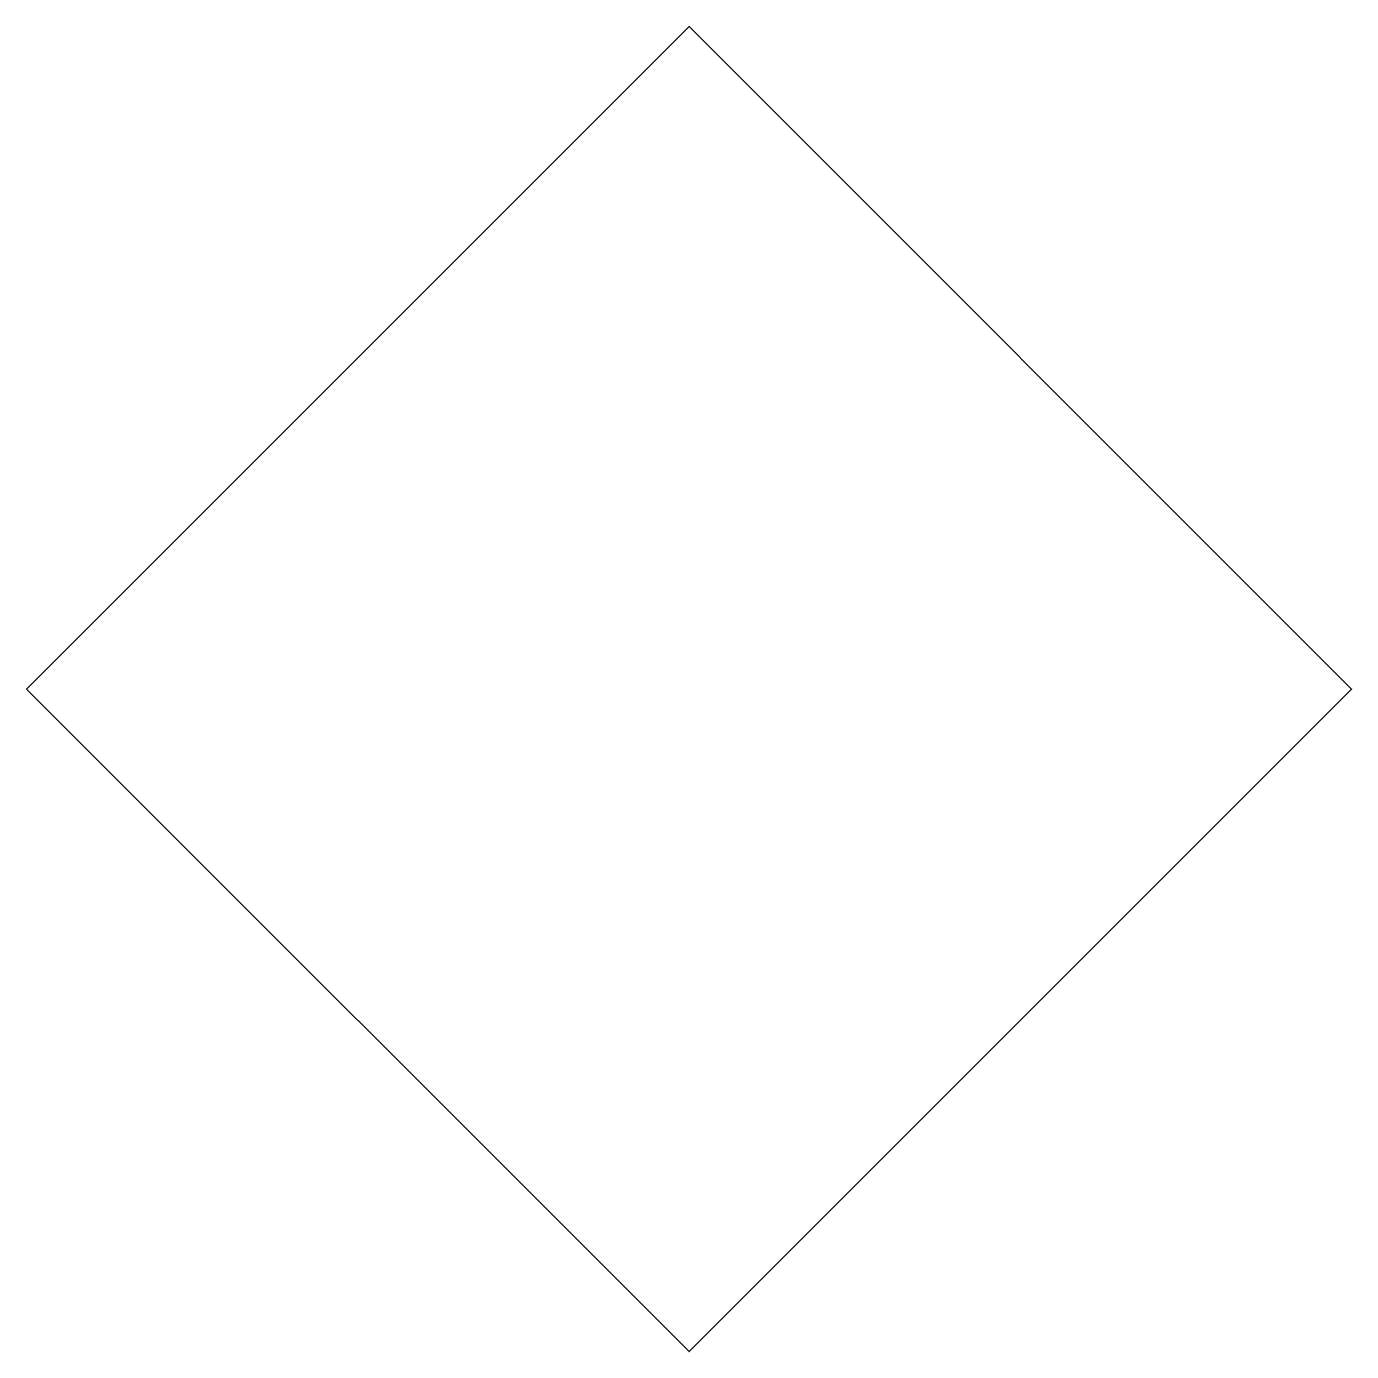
# Model space of a CAD drawing. Extents: x 0 to 12, y -6 to 6.
import ezdxf

# ---------------------------------------------------------------- set-up
doc = ezdxf.new("R2010")
doc.units = 0
doc.linetypes.add('Solid', pattern=[0])

msp = doc.modelspace()

# ---------------------------------------------------------------- linework, layer by layer
at = {"color": 0, "linetype": 'Solid', "lineweight": 35}
msp.add_lwpolyline([(0, 0), (6, 6), (12, 0), (6, -6), (0, 0)], close=True, dxfattribs=at)

doc.saveas('drawing.dxf')
